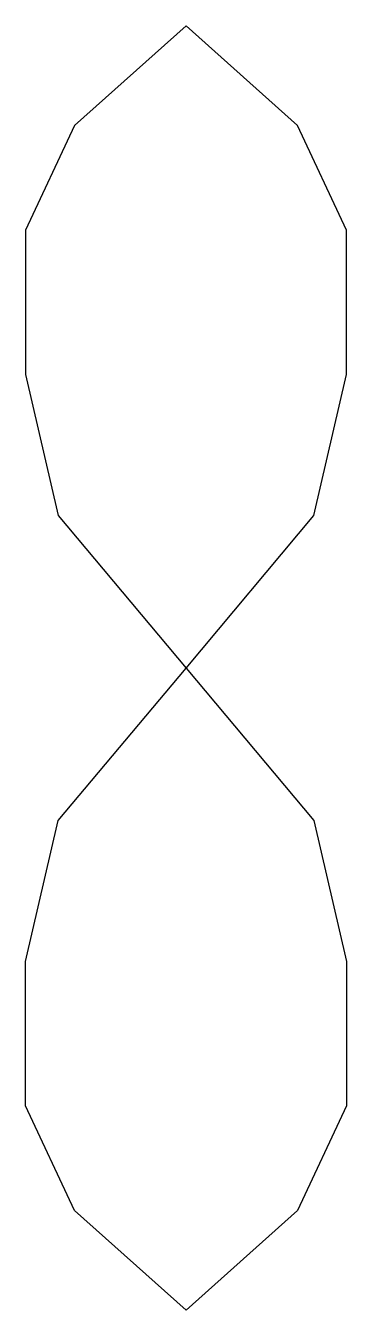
# Model space of a CAD drawing. Extents: x -250 to 250, y -1000 to 1000.
import ezdxf

# ---------------------------------------------------------------- set-up
doc = ezdxf.new("R2010")
doc.units = 0
doc.layers.get('0').update_dxf_attribs({"linetype": 'CONTINUOUS'})

msp = doc.modelspace()

# ---------------------------------------------------------------- linework, layer by layer
msp.add_lwpolyline([(0, 0), (199.3, 237.5), (249.9, 456.7), (249.9, 681.7), (173.8, 844.8), (0, 1000), (-173.8, 844.8), (-249.9, 681.7), (-249.9, 456.7), (-199.3, 237.5), (0, 0), (199.3, -237.5), (249.9, -456.7), (249.9, -681.7), (173.8, -844.8), (0, -1000), (-173.8, -844.8), (-249.9, -681.7), (-249.9, -456.7), (-199.3, -237.5), (0, 0)])

doc.saveas('drawing.dxf')
